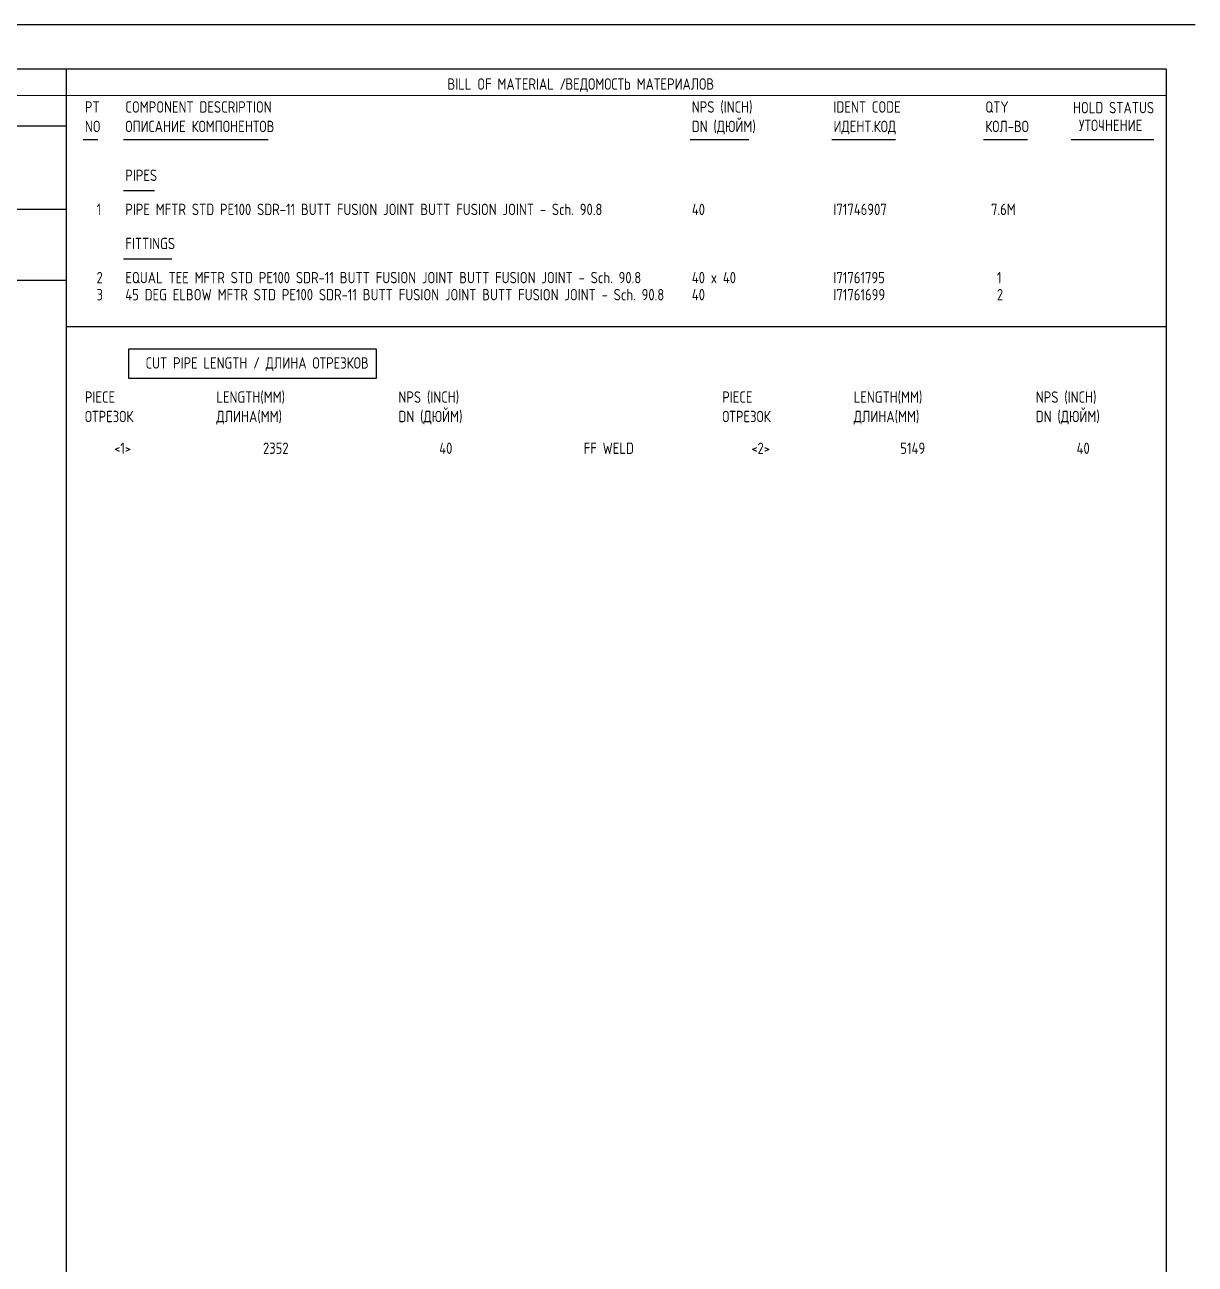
# Model space of a CAD drawing. Extents: x -1005 to 594, y -998 to 420.
# Drawn here: x 395.7 to 594, y 210 to 420 of the extents above; entities that cross this region are included whole.
import ezdxf

# ---------------------------------------------------------------- set-up
doc = ezdxf.new("R2010")
doc.units = 0
doc.styles.add('TTFN17', font='GOST type A')

msp = doc.modelspace()

# ---------------------------------------------------------------- linework, layer by layer
at = {"layer": 'GT_1', "flags": 128}
for points in [[(594, 420), (0, 420)], [(589.1, 412.5), (25.4, 412.5)], [(402.7, 412.5), (402.7, 7.5)], [(589.1, 412.5), (589.1, 7.5)], [(589.1, 408), (162.7, 407.9)], [(190.3, 402.9), (402.7, 402.9)], [(408.05, 400.53), (405.56, 400.53)], [(436.89, 400.53), (412.41, 400.53)], [(518.37, 400.53), (508.41, 400.53)], [(543.2, 400.53), (532.41, 400.53)], [(565.6, 400.53), (558.13, 400.53)], [(587, 400.5), (573, 400.5)], [(417.67, 391.85), (412.41, 391.85)], [(402.7, 388.7), (226.9, 388.7)], [(420.57, 380.29), (412.41, 380.29)], [(402.7, 376.7), (25.4, 376.7)], [(402.7, 368.88), (589, 368.88)], [(413.27, 365.1), (455.2, 365.1), (455.2, 360.05), (413.27, 360.05), (413.27, 365.1)]]:
    msp.add_lwpolyline(points, dxfattribs=at)

# ---------------------------------------------------------------- texts
at = {"layer": 'GT_1', "style": 'TTFN17'}
for s, p in [('BILL OF MATERIAL /', (467.29, 409)), ('ВЕДОМОСТЬ МАТЕРИАЛОВ', (487.29, 409)), ('PT', (405.85, 405.11)), ('COMPONENT DESCRIPTION', (412.7, 405.11)), ('NPS (INCH)', (508.7, 405.11)), ('IDENT CODE', (532.7, 405.11)), ('QTY', (558.42, 405.11)), ('HOLD STATUS', (573.29, 405)), ('NO', (405.85, 401.82)), ('ОПИСАНИЕ КОМПОНЕНТОВ', (412.7, 401.82)), ('DN (ДЮЙМ)', (508.7, 401.82)), ('ИДЕНТ.КОД', (532.7, 401.82)), ('КОЛ-ВО', (558.42, 401.82)), ('УТОЧНЕНИЕ', (574.29, 402)), ('PIPES', (412.7, 393.54)), ('  1', (405.85, 387.76)), ('PIPE MFTR STD PE100 SDR-11 BUTT FUSION JOINT BUTT FUSION JOINT - Sch. 90.8', (412.7, 387.76)), ('40', (508.7, 387.76)), ('I71746907', (532.7, 387.76)), (' 7.6M', (558.42, 387.76)), ('FITTINGS', (412.7, 381.98)), ('  2', (405.85, 376.2)), ('EQUAL TEE MFTR STD PE100 SDR-11 BUTT FUSION JOINT BUTT FUSION JOINT - Sch. 90.8', (412.7, 376.2)), ('40 x 40', (508.7, 376.2)), ('I71761795', (532.7, 376.2)), ('  1', (558.42, 376.2)), ('  3', (405.85, 373.31)), ('45 DEG ELBOW MFTR STD PE100 SDR-11 BUTT FUSION JOINT BUTT FUSION JOINT - Sch. 90.8', (412.7, 373.31)), ('40', (508.7, 373.31)), ('I71761699', (532.7, 373.31)), ('  2', (558.42, 373.31)), ('CUT PIPE LENGTH / ДЛИНА ОТРЕЗКОВ', (416.13, 361.74)), ('PIECE', (405.85, 355.96)), ('LENGTH(MM)', (428.13, 355.96)), ('NPS (INCH)', (458.99, 355.96)), ('PIECE', (513.85, 355.96)), ('LENGTH(MM)', (536.13, 355.96)), ('NPS (INCH)', (566.99, 355.96)), ('DN (ДЮЙМ)', (458.99, 352.67)), ('DN (ДЮЙМ)', (566.99, 352.67)), ('ОТРЕЗОК', (405.85, 352.67)), ('ДЛИНА(MM)', (428.13, 352.67)), ('ОТРЕЗОК', (513.85, 352.67)), ('ДЛИНА(MM)', (536.13, 352.67)), ('     <1>', (405.85, 347.29)), ('        2352', (428.13, 347.29)), ('       40', (458.99, 347.29)), ('    FF WELD', (486.42, 347.29)), ('     <2>', (513.85, 347.29)), ('        5149', (536.13, 347.29)), ('       40', (566.99, 347.29))]:
    msp.add_text(s, height=1.925, dxfattribs=at).set_placement(p)

doc.saveas('drawing.dxf')
